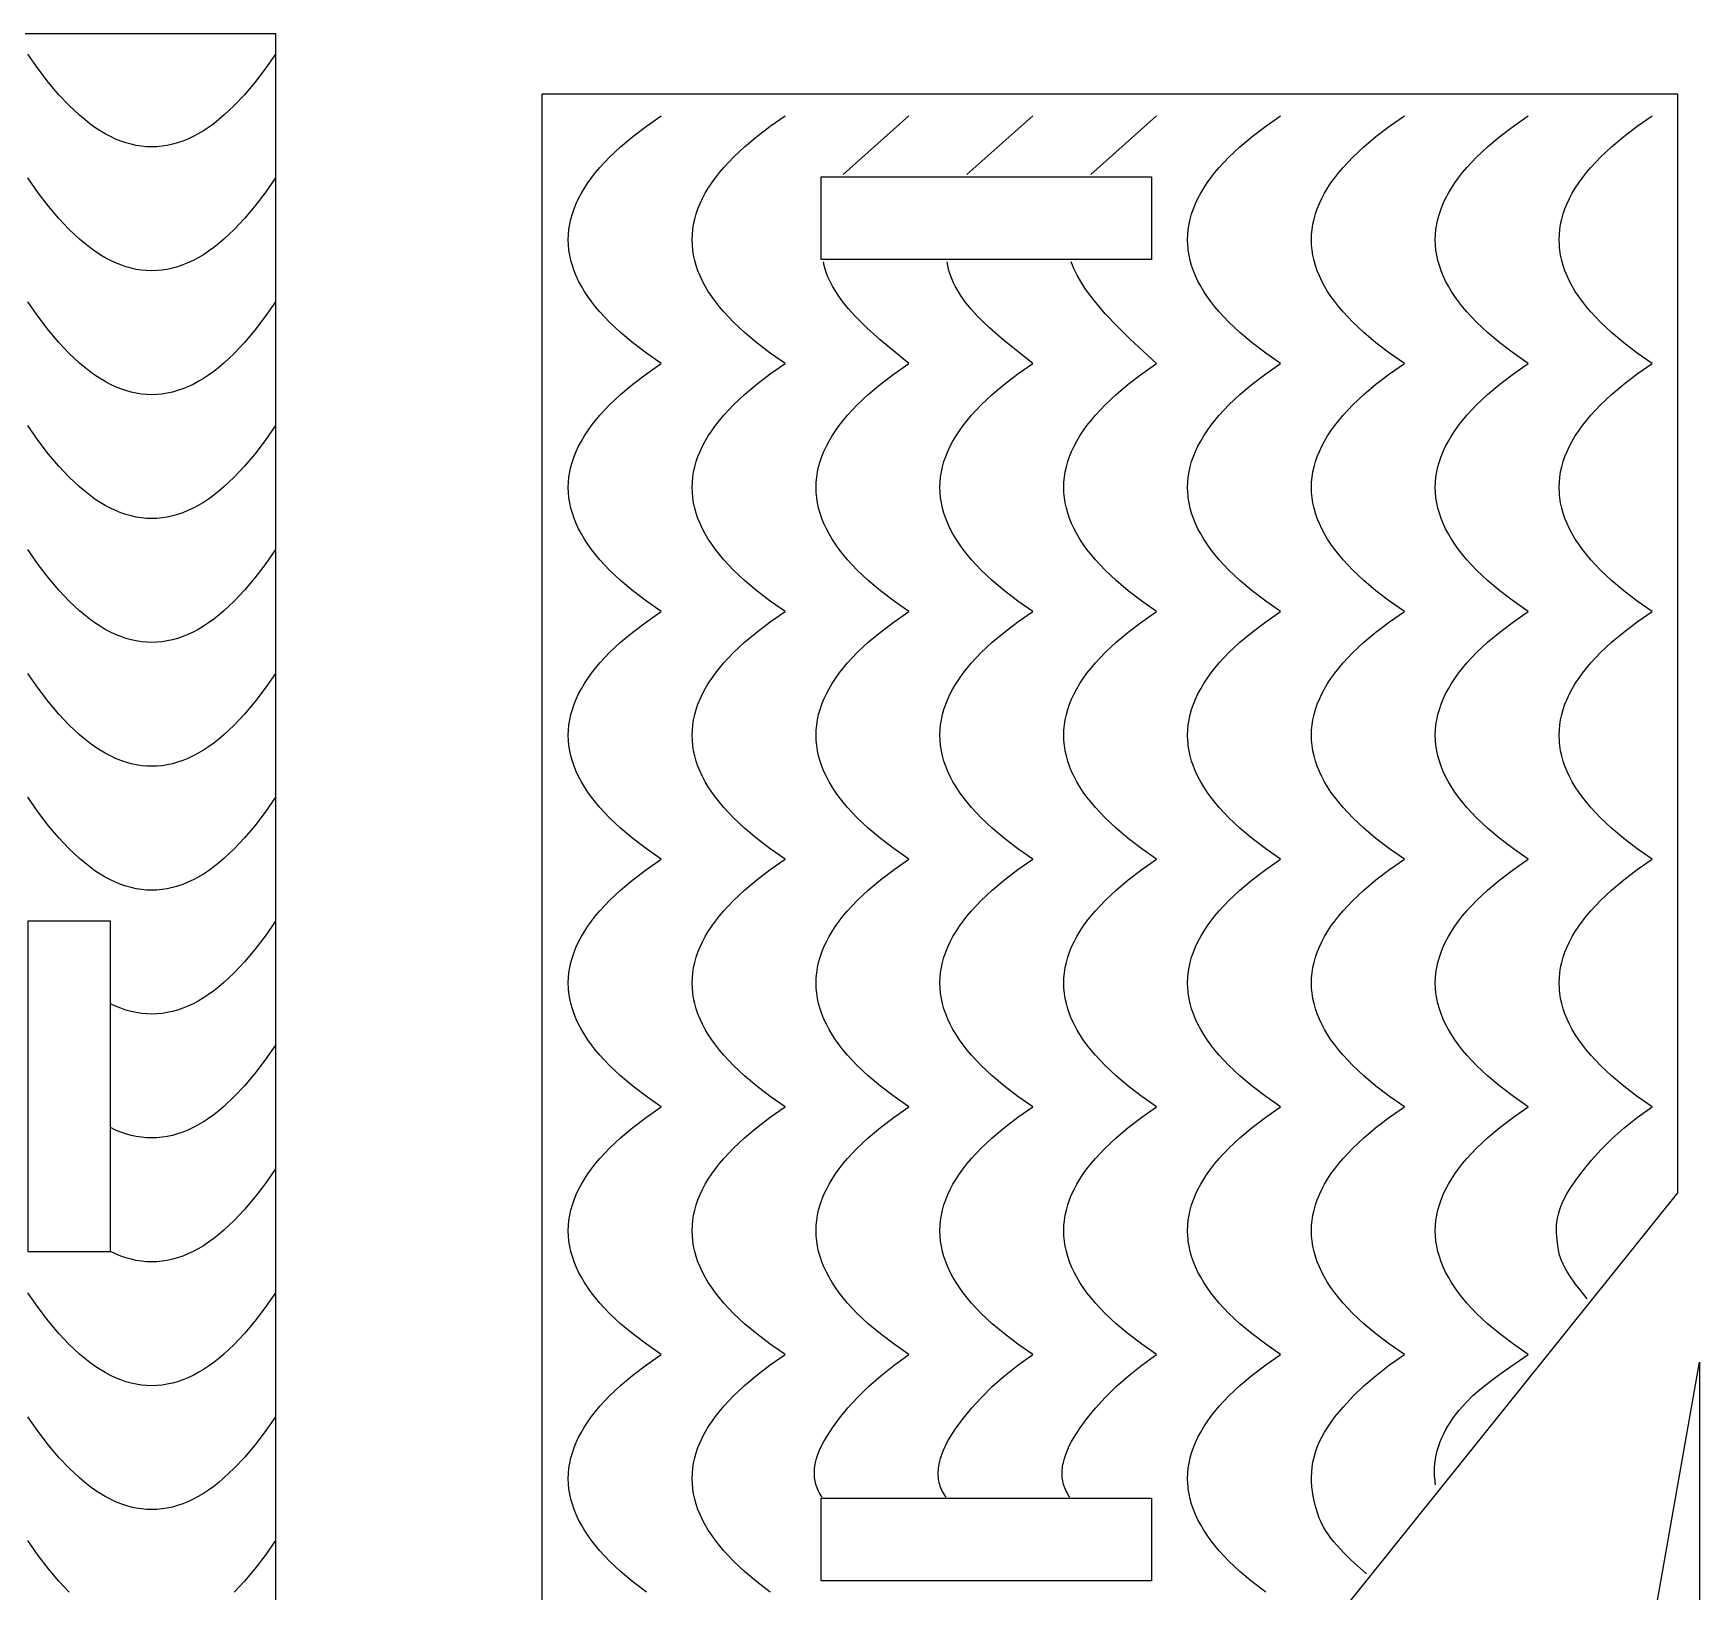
# Model space of a CAD drawing. Extents: x -831 to 1547, y -1426 to -385.
# Drawn here: x 245 to 305.7, y -639.7 to -583.1 of the extents above; entities that cross this region are included whole.
import ezdxf

# ---------------------------------------------------------------- set-up
doc = ezdxf.new("R2010")
doc.units = 0
doc.layers.add('CUT', color=18, linetype='CONTINUOUS')
doc.layers.add('ENGRAVE', color=1, linetype='CONTINUOUS')

msp = doc.modelspace()

# ---------------------------------------------------------------- linework, layer by layer
at = {"layer": 'CUT'}
for points in [[(1.841, -627.348), (-1.158, -627.348), (-1.158, -615.348), (1.842, -615.348), (1.841, -583.098), (253.842, -583.098), (253.842, -659.598), (1.842, -659.598)], [(263.511, -676.642), (304.791, -625.212), (304.791, -585.312), (263.511, -585.312)], [(285.662, -588.312), (285.662, -591.312), (273.662, -591.312), (273.662, -588.312)], [(244.842, -615.348), (244.842, -627.348), (247.842, -627.348), (247.842, -615.348)], [(292.334, -706.444), (289.379, -705.922), (291.463, -694.105), (294.418, -694.626), (305.573, -631.364), (305.652, -747.519), (285.091, -747.519)], [(285.662, -636.312), (285.662, -639.312), (273.662, -639.312), (273.662, -636.312)]]:
    msp.add_lwpolyline(points, close=True, dxfattribs=at)
at = {"layer": 'ENGRAVE'}
for points in [[(253.842, -583.848), (253.467, -584.387), (253.092, -584.879), (252.717, -585.325), (252.342, -585.723), (251.967, -586.075), (251.78, -586.233), (251.592, -586.379), (251.405, -586.514), (251.217, -586.637), (251.03, -586.748), (250.842, -586.848), (250.655, -586.936), (250.467, -587.012), (250.28, -587.077), (250.092, -587.129), (249.905, -587.17), (249.717, -587.2), (249.53, -587.217), (249.342, -587.223), (249.154, -587.217), (248.967, -587.2), (248.78, -587.17), (248.592, -587.129), (248.405, -587.077), (248.217, -587.012), (248.03, -586.936), (247.842, -586.848), (247.655, -586.748), (247.467, -586.637), (247.28, -586.514), (247.092, -586.379), (246.905, -586.233), (246.717, -586.075), (246.342, -585.723), (245.967, -585.325), (245.592, -584.879), (245.217, -584.387), (244.842, -583.848)], [(267.313, -639.719), (266.821, -639.344), (266.376, -638.969), (265.977, -638.594), (265.626, -638.219), (265.468, -638.031), (265.321, -637.844), (265.186, -637.656), (265.063, -637.469), (264.952, -637.281), (264.852, -637.094), (264.764, -636.906), (264.688, -636.719), (264.624, -636.531), (264.571, -636.344), (264.53, -636.156), (264.501, -635.969), (264.483, -635.781), (264.477, -635.594), (264.483, -635.406), (264.501, -635.219), (264.53, -635.031), (264.571, -634.844), (264.624, -634.656), (264.688, -634.469), (264.764, -634.281), (264.852, -634.094), (264.952, -633.906), (265.063, -633.719), (265.186, -633.531), (265.321, -633.344), (265.468, -633.156), (265.626, -632.969), (265.977, -632.594), (266.376, -632.219), (266.821, -631.844), (267.313, -631.469), (267.852, -631.094), (267.313, -630.719), (266.821, -630.344), (266.376, -629.969), (265.977, -629.594), (265.626, -629.219), (265.468, -629.031), (265.321, -628.844), (265.186, -628.656), (265.063, -628.469), (264.952, -628.281), (264.852, -628.094), (264.764, -627.906), (264.688, -627.719), (264.624, -627.531), (264.571, -627.344), (264.53, -627.156), (264.501, -626.969), (264.483, -626.781), (264.477, -626.594), (264.483, -626.406), (264.501, -626.219), (264.53, -626.031), (264.571, -625.844), (264.624, -625.656), (264.688, -625.469), (264.764, -625.281), (264.852, -625.094), (264.952, -624.906), (265.063, -624.719), (265.186, -624.531), (265.321, -624.344), (265.468, -624.156), (265.626, -623.969), (265.977, -623.594), (266.376, -623.219), (266.821, -622.844), (267.313, -622.469), (267.852, -622.094), (267.313, -621.719), (266.821, -621.344), (266.376, -620.969), (265.977, -620.594), (265.626, -620.219), (265.468, -620.031), (265.321, -619.844), (265.186, -619.656), (265.063, -619.469), (264.952, -619.281), (264.852, -619.094), (264.764, -618.906), (264.688, -618.719), (264.624, -618.531), (264.571, -618.344), (264.53, -618.156), (264.501, -617.969), (264.483, -617.781), (264.477, -617.594), (264.483, -617.406), (264.501, -617.219), (264.53, -617.031), (264.571, -616.844), (264.624, -616.656), (264.688, -616.469), (264.764, -616.281), (264.852, -616.094), (264.952, -615.906), (265.063, -615.719), (265.186, -615.531), (265.321, -615.344), (265.468, -615.156), (265.626, -614.969), (265.977, -614.594), (266.376, -614.219), (266.821, -613.844), (267.313, -613.469), (267.852, -613.094), (267.313, -612.719), (266.821, -612.344), (266.376, -611.969), (265.977, -611.594), (265.626, -611.219), (265.468, -611.031), (265.321, -610.844), (265.186, -610.656), (265.063, -610.469), (264.952, -610.281), (264.852, -610.094), (264.764, -609.906), (264.688, -609.719), (264.624, -609.531), (264.571, -609.344), (264.53, -609.156), (264.501, -608.969), (264.483, -608.781), (264.477, -608.594), (264.483, -608.406), (264.501, -608.219), (264.53, -608.031), (264.571, -607.844), (264.624, -607.656), (264.688, -607.469), (264.764, -607.281), (264.852, -607.094), (264.952, -606.906), (265.063, -606.719), (265.186, -606.531), (265.321, -606.344), (265.468, -606.156), (265.626, -605.969), (265.977, -605.594), (266.376, -605.219), (266.821, -604.844), (267.313, -604.469), (267.852, -604.094), (267.313, -603.719), (266.821, -603.344), (266.376, -602.969), (265.977, -602.594), (265.626, -602.219), (265.468, -602.031), (265.321, -601.844), (265.186, -601.656), (265.063, -601.469), (264.952, -601.281), (264.852, -601.094), (264.764, -600.906), (264.688, -600.719), (264.624, -600.531), (264.571, -600.344), (264.53, -600.156), (264.501, -599.969), (264.483, -599.781), (264.477, -599.594), (264.483, -599.406), (264.501, -599.219), (264.53, -599.031), (264.571, -598.844), (264.624, -598.656), (264.688, -598.469), (264.764, -598.281), (264.852, -598.094), (264.952, -597.906), (265.063, -597.719), (265.186, -597.531), (265.321, -597.344), (265.468, -597.156), (265.626, -596.969), (265.977, -596.594), (266.376, -596.219), (266.821, -595.844), (267.313, -595.469), (267.852, -595.094), (267.313, -594.719), (266.821, -594.344), (266.376, -593.969), (265.977, -593.594), (265.626, -593.219), (265.468, -593.031), (265.321, -592.844), (265.186, -592.656), (265.063, -592.469), (264.952, -592.281), (264.852, -592.094), (264.764, -591.906), (264.688, -591.719), (264.624, -591.531), (264.571, -591.344), (264.53, -591.156), (264.501, -590.969), (264.483, -590.781), (264.477, -590.594), (264.483, -590.406), (264.501, -590.219), (264.53, -590.031), (264.571, -589.844), (264.624, -589.656), (264.688, -589.469), (264.764, -589.281), (264.852, -589.094), (264.952, -588.906), (265.063, -588.719), (265.186, -588.531), (265.321, -588.344), (265.468, -588.156), (265.626, -587.969), (265.977, -587.594), (266.376, -587.219), (266.821, -586.844), (267.313, -586.469), (267.852, -586.094)], [(271.813, -639.719), (271.321, -639.344), (270.876, -638.969), (270.477, -638.594), (270.126, -638.219), (269.968, -638.031), (269.821, -637.844), (269.686, -637.656), (269.563, -637.469), (269.452, -637.281), (269.352, -637.094), (269.264, -636.906), (269.188, -636.719), (269.124, -636.531), (269.071, -636.344), (269.03, -636.156), (269.001, -635.969), (268.983, -635.781), (268.977, -635.594), (268.983, -635.406), (269.001, -635.219), (269.03, -635.031), (269.071, -634.844), (269.124, -634.656), (269.188, -634.469), (269.264, -634.281), (269.352, -634.094), (269.452, -633.906), (269.563, -633.719), (269.686, -633.531), (269.821, -633.344), (269.968, -633.156), (270.126, -632.969), (270.477, -632.594), (270.876, -632.219), (271.321, -631.844), (271.813, -631.469), (272.352, -631.094), (271.813, -630.719), (271.321, -630.344), (270.876, -629.969), (270.477, -629.594), (270.126, -629.219), (269.968, -629.031), (269.821, -628.844), (269.686, -628.656), (269.563, -628.469), (269.452, -628.281), (269.352, -628.094), (269.264, -627.906), (269.188, -627.719), (269.124, -627.531), (269.071, -627.344), (269.03, -627.156), (269.001, -626.969), (268.983, -626.781), (268.977, -626.594), (268.983, -626.406), (269.001, -626.219), (269.03, -626.031), (269.071, -625.844), (269.124, -625.656), (269.188, -625.469), (269.264, -625.281), (269.352, -625.094), (269.452, -624.906), (269.563, -624.719), (269.686, -624.531), (269.821, -624.344), (269.968, -624.156), (270.126, -623.969), (270.477, -623.594), (270.876, -623.219), (271.321, -622.844), (271.813, -622.469), (272.352, -622.094), (271.813, -621.719), (271.321, -621.344), (270.876, -620.969), (270.477, -620.594), (270.126, -620.219), (269.968, -620.031), (269.821, -619.844), (269.686, -619.656), (269.563, -619.469), (269.452, -619.281), (269.352, -619.094), (269.264, -618.906), (269.188, -618.719), (269.124, -618.531), (269.071, -618.344), (269.03, -618.156), (269.001, -617.969), (268.983, -617.781), (268.977, -617.594), (268.983, -617.406), (269.001, -617.219), (269.03, -617.031), (269.071, -616.844), (269.124, -616.656), (269.188, -616.469), (269.264, -616.281), (269.352, -616.094), (269.452, -615.906), (269.563, -615.719), (269.686, -615.531), (269.821, -615.344), (269.968, -615.156), (270.126, -614.969), (270.477, -614.594), (270.876, -614.219), (271.321, -613.844), (271.813, -613.469), (272.352, -613.094), (271.813, -612.719), (271.321, -612.344), (270.876, -611.969), (270.477, -611.594), (270.126, -611.219), (269.968, -611.031), (269.821, -610.844), (269.686, -610.656), (269.563, -610.469), (269.452, -610.281), (269.352, -610.094), (269.264, -609.906), (269.188, -609.719), (269.124, -609.531), (269.071, -609.344), (269.03, -609.156), (269.001, -608.969), (268.983, -608.781), (268.977, -608.594), (268.983, -608.406), (269.001, -608.219), (269.03, -608.031), (269.071, -607.844), (269.124, -607.656), (269.188, -607.469), (269.264, -607.281), (269.352, -607.094), (269.452, -606.906), (269.563, -606.719), (269.686, -606.531), (269.821, -606.344), (269.968, -606.156), (270.126, -605.969), (270.477, -605.594), (270.876, -605.219), (271.321, -604.844), (271.813, -604.469), (272.352, -604.094), (271.813, -603.719), (271.321, -603.344), (270.876, -602.969), (270.477, -602.594), (270.126, -602.219), (269.968, -602.031), (269.821, -601.844), (269.686, -601.656), (269.563, -601.469), (269.452, -601.281), (269.352, -601.094), (269.264, -600.906), (269.188, -600.719), (269.124, -600.531), (269.071, -600.344), (269.03, -600.156), (269.001, -599.969), (268.983, -599.781), (268.977, -599.594), (268.983, -599.406), (269.001, -599.219), (269.03, -599.031), (269.071, -598.844), (269.124, -598.656), (269.188, -598.469), (269.264, -598.281), (269.352, -598.094), (269.452, -597.906), (269.563, -597.719), (269.686, -597.531), (269.821, -597.344), (269.968, -597.156), (270.126, -596.969), (270.477, -596.594), (270.876, -596.219), (271.321, -595.844), (271.813, -595.469), (272.352, -595.094), (271.813, -594.719), (271.321, -594.344), (270.876, -593.969), (270.477, -593.594), (270.126, -593.219), (269.968, -593.031), (269.821, -592.844), (269.686, -592.656), (269.563, -592.469), (269.452, -592.281), (269.352, -592.094), (269.264, -591.906), (269.188, -591.719), (269.124, -591.531), (269.071, -591.344), (269.03, -591.156), (269.001, -590.969), (268.983, -590.781), (268.977, -590.594), (268.983, -590.406), (269.001, -590.219), (269.03, -590.031), (269.071, -589.844), (269.124, -589.656), (269.188, -589.469), (269.264, -589.281), (269.352, -589.094), (269.452, -588.906), (269.563, -588.719), (269.686, -588.531), (269.821, -588.344), (269.968, -588.156), (270.126, -587.969), (270.477, -587.594), (270.876, -587.219), (271.321, -586.844), (271.813, -586.469), (272.352, -586.094)], [(274.458, -588.223), (276.852, -586.094)], [(278.958, -588.223), (281.352, -586.094)], [(283.458, -588.223), (285.852, -586.094)], [(289.813, -639.719), (289.321, -639.344), (288.876, -638.969), (288.477, -638.594), (288.126, -638.219), (287.968, -638.031), (287.821, -637.844), (287.686, -637.656), (287.563, -637.469), (287.452, -637.281), (287.352, -637.094), (287.264, -636.906), (287.188, -636.719), (287.124, -636.531), (287.071, -636.344), (287.03, -636.156), (287.001, -635.969), (286.991, -635.875), (286.983, -635.781), (286.977, -635.594), (286.983, -635.406), (287.001, -635.219), (287.03, -635.031), (287.071, -634.844), (287.124, -634.656), (287.188, -634.469), (287.264, -634.281), (287.352, -634.094), (287.452, -633.906), (287.563, -633.719), (287.686, -633.531), (287.821, -633.344), (287.968, -633.156), (288.126, -632.969), (288.477, -632.594), (288.876, -632.219), (289.321, -631.844), (289.813, -631.469), (290.352, -631.094), (289.813, -630.719), (289.321, -630.344), (288.876, -629.969), (288.477, -629.594), (288.126, -629.219), (287.968, -629.031), (287.821, -628.844), (287.686, -628.656), (287.563, -628.469), (287.452, -628.281), (287.352, -628.094), (287.264, -627.906), (287.188, -627.719), (287.124, -627.531), (287.071, -627.344), (287.03, -627.156), (287.001, -626.969), (286.991, -626.875), (286.983, -626.781), (286.977, -626.594), (286.983, -626.406), (287.001, -626.219), (287.03, -626.031), (287.071, -625.844), (287.124, -625.656), (287.188, -625.469), (287.264, -625.281), (287.352, -625.094), (287.452, -624.906), (287.563, -624.719), (287.686, -624.531), (287.821, -624.344), (287.968, -624.156), (288.126, -623.969), (288.477, -623.594), (288.876, -623.219), (289.321, -622.844), (289.813, -622.469), (290.352, -622.094), (289.813, -621.719), (289.321, -621.344), (288.876, -620.969), (288.477, -620.594), (288.126, -620.219), (287.968, -620.031), (287.821, -619.844), (287.686, -619.656), (287.563, -619.469), (287.452, -619.281), (287.352, -619.094), (287.264, -618.906), (287.188, -618.719), (287.124, -618.531), (287.071, -618.344), (287.03, -618.156), (287.001, -617.969), (286.991, -617.875), (286.983, -617.781), (286.977, -617.594), (286.983, -617.406), (287.001, -617.219), (287.03, -617.031), (287.071, -616.844), (287.124, -616.656), (287.188, -616.469), (287.264, -616.281), (287.352, -616.094), (287.452, -615.906), (287.563, -615.719), (287.686, -615.531), (287.821, -615.344), (287.968, -615.156), (288.126, -614.969), (288.477, -614.594), (288.876, -614.219), (289.321, -613.844), (289.813, -613.469), (290.352, -613.094), (289.813, -612.719), (289.321, -612.344), (288.876, -611.969), (288.477, -611.594), (288.126, -611.219), (287.968, -611.031), (287.821, -610.844), (287.686, -610.656), (287.563, -610.469), (287.452, -610.281), (287.352, -610.094), (287.264, -609.906), (287.188, -609.719), (287.124, -609.531), (287.071, -609.344), (287.03, -609.156), (287.001, -608.969), (286.991, -608.875), (286.983, -608.781), (286.977, -608.594), (286.983, -608.406), (287.001, -608.219), (287.03, -608.031), (287.071, -607.844), (287.124, -607.656), (287.188, -607.469), (287.264, -607.281), (287.352, -607.094), (287.452, -606.906), (287.563, -606.719), (287.686, -606.531), (287.821, -606.344), (287.968, -606.156), (288.126, -605.969), (288.477, -605.594), (288.876, -605.219), (289.321, -604.844), (289.813, -604.469), (290.352, -604.094), (289.813, -603.719), (289.321, -603.344), (288.876, -602.969), (288.477, -602.594), (288.126, -602.219), (287.968, -602.031), (287.821, -601.844), (287.686, -601.656), (287.563, -601.469), (287.452, -601.281), (287.352, -601.094), (287.264, -600.906), (287.188, -600.719), (287.124, -600.531), (287.071, -600.344), (287.03, -600.156), (287.001, -599.969), (286.991, -599.875), (286.983, -599.781), (286.977, -599.594), (286.983, -599.406), (287.001, -599.219), (287.03, -599.031), (287.071, -598.844), (287.124, -598.656), (287.188, -598.469), (287.264, -598.281), (287.352, -598.094), (287.452, -597.906), (287.563, -597.719), (287.686, -597.531), (287.821, -597.344), (287.968, -597.156), (288.126, -596.969), (288.477, -596.594), (288.876, -596.219), (289.321, -595.844), (289.813, -595.469), (290.352, -595.094), (289.813, -594.719), (289.321, -594.344), (288.876, -593.969), (288.477, -593.594), (288.126, -593.219), (287.968, -593.031), (287.821, -592.844), (287.686, -592.656), (287.563, -592.469), (287.452, -592.281), (287.352, -592.094), (287.264, -591.906), (287.188, -591.719), (287.124, -591.531), (287.071, -591.344), (287.03, -591.156), (287.001, -590.969), (286.991, -590.875), (286.983, -590.781), (286.977, -590.594), (286.983, -590.406), (287.001, -590.219), (287.03, -590.031), (287.071, -589.844), (287.124, -589.656), (287.188, -589.469), (287.264, -589.281), (287.352, -589.094), (287.452, -588.906), (287.563, -588.719), (287.686, -588.531), (287.821, -588.344), (287.968, -588.156), (288.126, -587.969), (288.477, -587.594), (288.876, -587.219), (289.321, -586.844), (289.813, -586.469), (290.352, -586.094)], [(293.474, -639.055), (292.917, -638.555), (292.654, -638.298), (292.408, -638.033), (292.293, -637.897), (292.185, -637.76), (292.083, -637.62), (291.99, -637.477), (291.904, -637.332), (291.828, -637.185), (291.761, -637.034), (291.705, -636.881), (291.612, -636.563), (291.574, -636.399), (291.541, -636.232), (291.514, -636.062), (291.495, -635.89), (291.484, -635.715), (291.481, -635.539), (291.487, -635.361), (291.504, -635.181), (291.531, -635.001), (291.57, -634.82), (291.621, -634.638), (291.684, -634.456), (291.761, -634.275), (291.852, -634.094), (291.956, -633.912), (292.07, -633.729), (292.195, -633.544), (292.331, -633.359), (292.636, -632.984), (292.986, -632.607), (293.382, -632.228), (293.825, -631.849), (294.314, -631.47), (294.852, -631.094), (294.313, -630.719), (293.821, -630.344), (293.376, -629.969), (292.977, -629.594), (292.626, -629.219), (292.468, -629.031), (292.321, -628.844), (292.186, -628.656), (292.063, -628.469), (291.952, -628.281), (291.852, -628.094), (291.764, -627.906), (291.688, -627.719), (291.624, -627.531), (291.571, -627.344), (291.53, -627.156), (291.501, -626.969), (291.49, -626.875), (291.483, -626.781), (291.477, -626.594), (291.483, -626.406), (291.501, -626.219), (291.53, -626.031), (291.571, -625.844), (291.624, -625.656), (291.688, -625.469), (291.764, -625.281), (291.852, -625.094), (291.952, -624.906), (292.063, -624.719), (292.186, -624.531), (292.321, -624.344), (292.468, -624.156), (292.626, -623.969), (292.977, -623.594), (293.376, -623.219), (293.821, -622.844), (294.313, -622.469), (294.852, -622.094), (294.313, -621.719), (293.821, -621.344), (293.376, -620.969), (292.977, -620.594), (292.626, -620.219), (292.468, -620.031), (292.321, -619.844), (292.186, -619.656), (292.063, -619.469), (291.952, -619.281), (291.852, -619.094), (291.764, -618.906), (291.688, -618.719), (291.624, -618.531), (291.571, -618.344), (291.53, -618.156), (291.501, -617.969), (291.49, -617.875), (291.483, -617.781), (291.477, -617.594), (291.483, -617.406), (291.501, -617.219), (291.53, -617.031), (291.571, -616.844), (291.624, -616.656), (291.688, -616.469), (291.764, -616.281), (291.852, -616.094), (291.952, -615.906), (292.063, -615.719), (292.186, -615.531), (292.321, -615.344), (292.468, -615.156), (292.626, -614.969), (292.977, -614.594), (293.376, -614.219), (293.821, -613.844), (294.313, -613.469), (294.852, -613.094), (294.313, -612.719), (293.821, -612.344), (293.376, -611.969), (292.977, -611.594), (292.626, -611.219), (292.468, -611.031), (292.321, -610.844), (292.186, -610.656), (292.063, -610.469), (291.952, -610.281), (291.852, -610.094), (291.764, -609.906), (291.688, -609.719), (291.624, -609.531), (291.571, -609.344), (291.53, -609.156), (291.501, -608.969), (291.49, -608.875), (291.483, -608.781), (291.477, -608.594), (291.483, -608.406), (291.501, -608.219), (291.53, -608.031), (291.571, -607.844), (291.624, -607.656), (291.688, -607.469), (291.764, -607.281), (291.852, -607.094), (291.952, -606.906), (292.063, -606.719), (292.186, -606.531), (292.321, -606.344), (292.468, -606.156), (292.626, -605.969), (292.977, -605.594), (293.376, -605.219), (293.821, -604.844), (294.313, -604.469), (294.852, -604.094), (294.313, -603.719), (293.821, -603.344), (293.376, -602.969), (292.977, -602.594), (292.626, -602.219), (292.468, -602.031), (292.321, -601.844), (292.186, -601.656), (292.063, -601.469), (291.952, -601.281), (291.852, -601.094), (291.764, -600.906), (291.688, -600.719), (291.624, -600.531), (291.571, -600.344), (291.53, -600.156), (291.501, -599.969), (291.49, -599.875), (291.483, -599.781), (291.477, -599.594), (291.483, -599.406), (291.501, -599.219), (291.53, -599.031), (291.571, -598.844), (291.624, -598.656), (291.688, -598.469), (291.764, -598.281), (291.852, -598.094), (291.952, -597.906), (292.063, -597.719), (292.186, -597.531), (292.321, -597.344), (292.468, -597.156), (292.626, -596.969), (292.977, -596.594), (293.376, -596.219), (293.821, -595.844), (294.313, -595.469), (294.852, -595.094), (294.313, -594.719), (293.821, -594.344), (293.376, -593.969), (292.977, -593.594), (292.626, -593.219), (292.468, -593.031), (292.321, -592.844), (292.186, -592.656), (292.063, -592.469), (291.952, -592.281), (291.852, -592.094), (291.764, -591.906), (291.688, -591.719), (291.624, -591.531), (291.571, -591.344), (291.53, -591.156), (291.501, -590.969), (291.49, -590.875), (291.483, -590.781), (291.477, -590.594), (291.483, -590.406), (291.501, -590.219), (291.53, -590.031), (291.571, -589.844), (291.624, -589.656), (291.688, -589.469), (291.764, -589.281), (291.852, -589.094), (291.952, -588.906), (292.063, -588.719), (292.186, -588.531), (292.321, -588.344), (292.468, -588.156), (292.626, -587.969), (292.977, -587.594), (293.376, -587.219), (293.821, -586.844), (294.313, -586.469), (294.852, -586.094)], [(295.986, -635.818), (295.965, -635.663), (295.952, -635.509), (295.948, -635.355), (295.952, -635.201), (295.963, -635.048), (295.983, -634.895), (296.012, -634.743), (296.048, -634.591), (296.092, -634.44), (296.144, -634.289), (296.205, -634.139), (296.274, -633.989), (296.35, -633.839), (296.435, -633.691), (296.528, -633.542), (296.63, -633.394), (296.846, -633.11), (296.961, -632.975), (297.081, -632.843), (297.342, -632.584), (297.639, -632.324), (297.98, -632.053), (298.373, -631.764), (299.352, -631.094), (298.813, -630.719), (298.321, -630.344), (297.876, -629.969), (297.477, -629.594), (297.126, -629.219), (296.968, -629.031), (296.821, -628.844), (296.686, -628.656), (296.563, -628.469), (296.452, -628.281), (296.352, -628.094), (296.264, -627.906), (296.188, -627.719), (296.124, -627.531), (296.071, -627.344), (296.03, -627.156), (296.001, -626.969), (295.983, -626.781), (295.977, -626.594), (295.983, -626.406), (296.001, -626.219), (296.03, -626.031), (296.071, -625.844), (296.124, -625.656), (296.188, -625.469), (296.264, -625.281), (296.352, -625.094), (296.452, -624.906), (296.563, -624.719), (296.686, -624.531), (296.821, -624.344), (296.968, -624.156), (297.126, -623.969), (297.477, -623.594), (297.876, -623.219), (298.321, -622.844), (298.813, -622.469), (299.352, -622.094), (298.813, -621.719), (298.321, -621.344), (297.876, -620.969), (297.477, -620.594), (297.126, -620.219), (296.968, -620.031), (296.821, -619.844), (296.686, -619.656), (296.563, -619.469), (296.452, -619.281), (296.352, -619.094), (296.264, -618.906), (296.188, -618.719), (296.124, -618.531), (296.071, -618.344), (296.03, -618.156), (296.001, -617.969), (295.983, -617.781), (295.977, -617.594), (295.983, -617.406), (296.001, -617.219), (296.03, -617.031), (296.071, -616.844), (296.124, -616.656), (296.188, -616.469), (296.264, -616.281), (296.352, -616.094), (296.452, -615.906), (296.563, -615.719), (296.686, -615.531), (296.821, -615.344), (296.968, -615.156), (297.126, -614.969), (297.477, -614.594), (297.876, -614.219), (298.321, -613.844), (298.813, -613.469), (299.352, -613.094), (298.813, -612.719), (298.321, -612.344), (297.876, -611.969), (297.477, -611.594), (297.126, -611.219), (296.968, -611.031), (296.821, -610.844), (296.686, -610.656), (296.563, -610.469), (296.452, -610.281), (296.352, -610.094), (296.264, -609.906), (296.188, -609.719), (296.124, -609.531), (296.071, -609.344), (296.03, -609.156), (296.001, -608.969), (295.983, -608.781), (295.977, -608.594), (295.983, -608.406), (296.001, -608.219), (296.03, -608.031), (296.071, -607.844), (296.124, -607.656), (296.188, -607.469), (296.264, -607.281), (296.352, -607.094), (296.452, -606.906), (296.563, -606.719), (296.686, -606.531), (296.821, -606.344), (296.968, -606.156), (297.126, -605.969), (297.477, -605.594), (297.876, -605.219), (298.321, -604.844), (298.813, -604.469), (299.352, -604.094), (298.813, -603.719), (298.321, -603.344), (297.876, -602.969), (297.477, -602.594), (297.126, -602.219), (296.968, -602.031), (296.821, -601.844), (296.686, -601.656), (296.563, -601.469), (296.452, -601.281), (296.352, -601.094), (296.264, -600.906), (296.188, -600.719), (296.124, -600.531), (296.071, -600.344), (296.03, -600.156), (296.001, -599.969), (295.983, -599.781), (295.977, -599.594), (295.983, -599.406), (296.001, -599.219), (296.03, -599.031), (296.071, -598.844), (296.124, -598.656), (296.188, -598.469), (296.264, -598.281), (296.352, -598.094), (296.452, -597.906), (296.563, -597.719), (296.686, -597.531), (296.821, -597.344), (296.968, -597.156), (297.126, -596.969), (297.477, -596.594), (297.876, -596.219), (298.321, -595.844), (298.813, -595.469), (299.352, -595.094), (298.813, -594.719), (298.321, -594.344), (297.876, -593.969), (297.477, -593.594), (297.126, -593.219), (296.968, -593.031), (296.821, -592.844), (296.686, -592.656), (296.563, -592.469), (296.452, -592.281), (296.352, -592.094), (296.264, -591.906), (296.188, -591.719), (296.124, -591.531), (296.071, -591.344), (296.03, -591.156), (296.001, -590.969), (295.983, -590.781), (295.977, -590.594), (295.983, -590.406), (296.001, -590.219), (296.03, -590.031), (296.071, -589.844), (296.124, -589.656), (296.188, -589.469), (296.264, -589.281), (296.352, -589.094), (296.452, -588.906), (296.563, -588.719), (296.686, -588.531), (296.821, -588.344), (296.968, -588.156), (297.126, -587.969), (297.477, -587.594), (297.876, -587.219), (298.321, -586.844), (298.813, -586.469), (299.352, -586.094)], [(301.494, -629.064), (301.234, -628.744), (301.074, -628.536), (300.911, -628.305), (300.756, -628.059), (300.684, -627.932), (300.619, -627.803), (300.561, -627.674), (300.536, -627.61), (300.513, -627.546), (300.492, -627.482), (300.474, -627.418), (300.459, -627.355), (300.448, -627.293), (300.411, -627.044), (300.386, -626.792), (300.38, -626.664), (300.379, -626.535), (300.385, -626.404), (300.397, -626.27), (300.418, -626.134), (300.447, -625.996), (300.486, -625.854), (300.535, -625.71), (300.595, -625.562), (300.668, -625.41), (300.753, -625.254), (300.852, -625.094), (301.083, -624.757), (301.35, -624.4), (301.655, -624.027), (302.003, -623.644), (302.393, -623.254), (302.831, -622.862), (303.316, -622.474), (303.852, -622.094), (303.313, -621.719), (302.821, -621.344), (302.376, -620.969), (301.977, -620.594), (301.626, -620.219), (301.468, -620.031), (301.321, -619.844), (301.186, -619.656), (301.063, -619.469), (300.952, -619.281), (300.852, -619.094), (300.764, -618.906), (300.688, -618.719), (300.624, -618.531), (300.571, -618.344), (300.53, -618.156), (300.501, -617.969), (300.49, -617.875), (300.483, -617.781), (300.477, -617.594), (300.483, -617.406), (300.501, -617.219), (300.53, -617.031), (300.571, -616.844), (300.624, -616.656), (300.688, -616.469), (300.764, -616.281), (300.852, -616.094), (300.952, -615.906), (301.063, -615.719), (301.186, -615.531), (301.321, -615.344), (301.468, -615.156), (301.626, -614.969), (301.977, -614.594), (302.376, -614.219), (302.821, -613.844), (303.313, -613.469), (303.852, -613.094), (303.313, -612.719), (302.821, -612.344), (302.376, -611.969), (301.977, -611.594), (301.626, -611.219), (301.468, -611.031), (301.321, -610.844), (301.186, -610.656), (301.063, -610.469), (300.952, -610.281), (300.852, -610.094), (300.764, -609.906), (300.688, -609.719), (300.624, -609.531), (300.571, -609.344), (300.53, -609.156), (300.501, -608.969), (300.49, -608.875), (300.483, -608.781), (300.477, -608.594), (300.483, -608.406), (300.501, -608.219), (300.53, -608.031), (300.571, -607.844), (300.624, -607.656), (300.688, -607.469), (300.764, -607.281), (300.852, -607.094), (300.952, -606.906), (301.063, -606.719), (301.186, -606.531), (301.321, -606.344), (301.468, -606.156), (301.626, -605.969), (301.977, -605.594), (302.376, -605.219), (302.821, -604.844), (303.313, -604.469), (303.852, -604.094), (303.313, -603.719), (302.821, -603.344), (302.376, -602.969), (301.977, -602.594), (301.626, -602.219), (301.468, -602.031), (301.321, -601.844), (301.186, -601.656), (301.063, -601.469), (300.952, -601.281), (300.852, -601.094), (300.764, -600.906), (300.688, -600.719), (300.624, -600.531), (300.571, -600.344), (300.53, -600.156), (300.501, -599.969), (300.49, -599.875), (300.483, -599.781), (300.477, -599.594), (300.483, -599.406), (300.501, -599.219), (300.53, -599.031), (300.571, -598.844), (300.624, -598.656), (300.688, -598.469), (300.764, -598.281), (300.852, -598.094), (300.952, -597.906), (301.063, -597.719), (301.186, -597.531), (301.321, -597.344), (301.468, -597.156), (301.626, -596.969), (301.977, -596.594), (302.376, -596.219), (302.821, -595.844), (303.313, -595.469), (303.852, -595.094), (303.313, -594.719), (302.821, -594.344), (302.376, -593.969), (301.977, -593.594), (301.626, -593.219), (301.468, -593.031), (301.321, -592.844), (301.186, -592.656), (301.063, -592.469), (300.952, -592.281), (300.852, -592.094), (300.764, -591.906), (300.688, -591.719), (300.624, -591.531), (300.571, -591.344), (300.53, -591.156), (300.501, -590.969), (300.49, -590.875), (300.483, -590.781), (300.477, -590.594), (300.483, -590.406), (300.501, -590.219), (300.53, -590.031), (300.571, -589.844), (300.624, -589.656), (300.688, -589.469), (300.764, -589.281), (300.852, -589.094), (300.952, -588.906), (301.063, -588.719), (301.186, -588.531), (301.321, -588.344), (301.468, -588.156), (301.626, -587.969), (301.977, -587.594), (302.376, -587.219), (302.821, -586.844), (303.313, -586.469), (303.852, -586.094)], [(253.842, -588.348), (253.467, -588.887), (253.092, -589.379), (252.717, -589.825), (252.342, -590.223), (251.967, -590.575), (251.78, -590.733), (251.592, -590.879), (251.405, -591.014), (251.217, -591.137), (251.03, -591.248), (250.842, -591.348), (250.655, -591.436), (250.467, -591.512), (250.28, -591.577), (250.092, -591.629), (249.905, -591.67), (249.717, -591.7), (249.53, -591.717), (249.342, -591.723), (249.154, -591.717), (248.967, -591.7), (248.78, -591.67), (248.592, -591.629), (248.405, -591.577), (248.217, -591.512), (248.03, -591.436), (247.842, -591.348), (247.655, -591.248), (247.467, -591.137), (247.28, -591.014), (247.092, -590.879), (246.905, -590.733), (246.717, -590.575), (246.342, -590.223), (245.967, -589.825), (245.592, -589.379), (245.217, -588.887), (244.842, -588.348)], [(273.702, -636.276), (273.664, -636.221), (273.628, -636.164), (273.595, -636.106), (273.565, -636.048), (273.537, -635.989), (273.513, -635.929), (273.491, -635.869), (273.472, -635.807), (273.456, -635.745), (273.443, -635.682), (273.432, -635.618), (273.424, -635.554), (273.419, -635.488), (273.417, -635.422), (273.418, -635.355), (273.421, -635.287), (273.427, -635.219), (273.436, -635.149), (273.448, -635.079), (273.462, -635.008), (273.499, -634.864), (273.548, -634.716), (273.607, -634.565), (273.678, -634.411), (273.759, -634.254), (273.852, -634.094), (274.07, -633.758), (274.332, -633.401), (274.637, -633.029), (274.987, -632.645), (275.382, -632.255), (275.825, -631.863), (276.314, -631.474), (276.852, -631.094), (276.313, -630.719), (275.821, -630.344), (275.376, -629.969), (274.977, -629.594), (274.626, -629.219), (274.468, -629.031), (274.321, -628.844), (274.186, -628.656), (274.063, -628.469), (273.952, -628.281), (273.852, -628.094), (273.764, -627.906), (273.688, -627.719), (273.624, -627.531), (273.571, -627.344), (273.53, -627.156), (273.501, -626.969), (273.483, -626.781), (273.477, -626.594), (273.483, -626.406), (273.501, -626.219), (273.53, -626.031), (273.571, -625.844), (273.624, -625.656), (273.688, -625.469), (273.764, -625.281), (273.852, -625.094), (273.952, -624.906), (274.063, -624.719), (274.186, -624.531), (274.321, -624.344), (274.468, -624.156), (274.626, -623.969), (274.977, -623.594), (275.376, -623.219), (275.821, -622.844), (276.313, -622.469), (276.852, -622.094), (276.313, -621.719), (275.821, -621.344), (275.376, -620.969), (274.977, -620.594), (274.626, -620.219), (274.468, -620.031), (274.321, -619.844), (274.186, -619.656), (274.063, -619.469), (273.952, -619.281), (273.852, -619.094), (273.764, -618.906), (273.688, -618.719), (273.624, -618.531), (273.571, -618.344), (273.53, -618.156), (273.501, -617.969), (273.483, -617.781), (273.477, -617.594), (273.483, -617.406), (273.501, -617.219), (273.53, -617.031), (273.571, -616.844), (273.624, -616.656), (273.688, -616.469), (273.764, -616.281), (273.852, -616.094), (273.952, -615.906), (274.063, -615.719), (274.186, -615.531), (274.321, -615.344), (274.468, -615.156), (274.626, -614.969), (274.977, -614.594), (275.376, -614.219), (275.821, -613.844), (276.313, -613.469), (276.852, -613.094), (276.313, -612.719), (275.821, -612.344), (275.376, -611.969), (274.977, -611.594), (274.626, -611.219), (274.468, -611.031), (274.321, -610.844), (274.186, -610.656), (274.063, -610.469), (273.952, -610.281), (273.852, -610.094), (273.764, -609.906), (273.688, -609.719), (273.624, -609.531), (273.571, -609.344), (273.53, -609.156), (273.501, -608.969), (273.483, -608.781), (273.477, -608.594), (273.483, -608.406), (273.501, -608.219), (273.53, -608.031), (273.571, -607.844), (273.624, -607.656), (273.688, -607.469), (273.764, -607.281), (273.852, -607.094), (273.952, -606.906), (274.063, -606.719), (274.186, -606.531), (274.321, -606.344), (274.468, -606.156), (274.626, -605.969), (274.977, -605.594), (275.376, -605.219), (275.821, -604.844), (276.313, -604.469), (276.852, -604.094), (276.313, -603.719), (275.821, -603.344), (275.376, -602.969), (274.977, -602.594), (274.626, -602.219), (274.468, -602.031), (274.321, -601.844), (274.186, -601.656), (274.063, -601.469), (273.952, -601.281), (273.852, -601.094), (273.764, -600.906), (273.688, -600.719), (273.624, -600.531), (273.571, -600.344), (273.53, -600.156), (273.501, -599.969), (273.483, -599.781), (273.477, -599.594), (273.483, -599.406), (273.501, -599.219), (273.53, -599.031), (273.571, -598.844), (273.624, -598.656), (273.688, -598.469), (273.764, -598.281), (273.852, -598.094), (273.952, -597.906), (274.063, -597.719), (274.186, -597.531), (274.321, -597.344), (274.468, -597.156), (274.626, -596.969), (274.977, -596.594), (275.376, -596.219), (275.821, -595.844), (276.313, -595.469), (276.852, -595.094), (275.808, -594.231), (275.319, -593.792), (274.871, -593.344), (274.665, -593.116), (274.475, -592.884), (274.301, -592.648), (274.146, -592.408), (274.076, -592.286), (274.011, -592.163), (273.951, -592.039), (273.897, -591.914), (273.849, -591.787), (273.807, -591.658), (273.771, -591.529), (273.742, -591.398)], [(278.202, -636.276), (278.164, -636.221), (278.128, -636.164), (278.095, -636.106), (278.065, -636.048), (278.038, -635.989), (278.013, -635.929), (277.991, -635.869), (277.972, -635.807), (277.956, -635.745), (277.943, -635.682), (277.932, -635.618), (277.924, -635.554), (277.919, -635.488), (277.917, -635.422), (277.918, -635.355), (277.921, -635.287), (277.927, -635.219), (277.936, -635.149), (277.948, -635.079), (277.962, -635.008), (277.999, -634.864), (278.048, -634.716), (278.107, -634.565), (278.178, -634.411), (278.259, -634.254), (278.352, -634.094), (278.57, -633.758), (278.832, -633.401), (279.137, -633.029), (279.487, -632.645), (279.882, -632.255), (280.325, -631.863), (280.814, -631.474), (281.352, -631.094), (280.813, -630.719), (280.321, -630.344), (279.876, -629.969), (279.477, -629.594), (279.126, -629.219), (278.968, -629.031), (278.821, -628.844), (278.686, -628.656), (278.563, -628.469), (278.452, -628.281), (278.352, -628.094), (278.264, -627.906), (278.188, -627.719), (278.124, -627.531), (278.071, -627.344), (278.03, -627.156), (278.001, -626.969), (277.983, -626.781), (277.977, -626.594), (277.983, -626.406), (278.001, -626.219), (278.03, -626.031), (278.071, -625.844), (278.124, -625.656), (278.188, -625.469), (278.264, -625.281), (278.352, -625.094), (278.452, -624.906), (278.563, -624.719), (278.686, -624.531), (278.821, -624.344), (278.968, -624.156), (279.126, -623.969), (279.477, -623.594), (279.876, -623.219), (280.321, -622.844), (280.813, -622.469), (281.352, -622.094), (280.813, -621.719), (280.321, -621.344), (279.876, -620.969), (279.477, -620.594), (279.126, -620.219), (278.968, -620.031), (278.821, -619.844), (278.686, -619.656), (278.563, -619.469), (278.452, -619.281), (278.352, -619.094), (278.264, -618.906), (278.188, -618.719), (278.124, -618.531), (278.071, -618.344), (278.03, -618.156), (278.001, -617.969), (277.983, -617.781), (277.977, -617.594), (277.983, -617.406), (278.001, -617.219), (278.03, -617.031), (278.071, -616.844), (278.124, -616.656), (278.188, -616.469), (278.264, -616.281), (278.352, -616.094), (278.452, -615.906), (278.563, -615.719), (278.686, -615.531), (278.821, -615.344), (278.968, -615.156), (279.126, -614.969), (279.477, -614.594), (279.876, -614.219), (280.321, -613.844), (280.813, -613.469), (281.352, -613.094), (280.813, -612.719), (280.321, -612.344), (279.876, -611.969), (279.477, -611.594), (279.126, -611.219), (278.968, -611.031), (278.821, -610.844), (278.686, -610.656), (278.563, -610.469), (278.452, -610.281), (278.352, -610.094), (278.264, -609.906), (278.188, -609.719), (278.124, -609.531), (278.071, -609.344), (278.03, -609.156), (278.001, -608.969), (277.983, -608.781), (277.977, -608.594), (277.983, -608.406), (278.001, -608.219), (278.03, -608.031), (278.071, -607.844), (278.124, -607.656), (278.188, -607.469), (278.264, -607.281), (278.352, -607.094), (278.452, -606.906), (278.563, -606.719), (278.686, -606.531), (278.821, -606.344), (278.968, -606.156), (279.126, -605.969), (279.477, -605.594), (279.876, -605.219), (280.321, -604.844), (280.813, -604.469), (281.352, -604.094), (280.813, -603.719), (280.321, -603.344), (279.876, -602.969), (279.477, -602.594), (279.126, -602.219), (278.968, -602.031), (278.821, -601.844), (278.686, -601.656), (278.563, -601.469), (278.452, -601.281), (278.352, -601.094), (278.264, -600.906), (278.188, -600.719), (278.124, -600.531), (278.071, -600.344), (278.03, -600.156), (278.001, -599.969), (277.983, -599.781), (277.977, -599.594), (277.983, -599.406), (278.001, -599.219), (278.03, -599.031), (278.071, -598.844), (278.124, -598.656), (278.188, -598.469), (278.264, -598.281), (278.352, -598.094), (278.452, -597.906), (278.563, -597.719), (278.686, -597.531), (278.821, -597.344), (278.968, -597.156), (279.126, -596.969), (279.477, -596.594), (279.876, -596.219), (280.321, -595.844), (280.813, -595.469), (281.352, -595.094), (280.277, -594.231), (279.776, -593.792), (279.542, -593.57), (279.32, -593.344), (279.114, -593.116), (278.924, -592.884), (278.753, -592.648), (278.675, -592.528), (278.602, -592.408), (278.535, -592.286), (278.474, -592.163), (278.419, -592.039), (278.37, -591.914), (278.327, -591.787), (278.292, -591.658), (278.263, -591.529), (278.242, -591.398)], [(282.702, -636.276), (282.664, -636.221), (282.628, -636.164), (282.595, -636.106), (282.565, -636.048), (282.537, -635.989), (282.513, -635.929), (282.491, -635.869), (282.472, -635.807), (282.456, -635.745), (282.443, -635.682), (282.432, -635.618), (282.424, -635.554), (282.419, -635.488), (282.417, -635.422), (282.418, -635.355), (282.421, -635.287), (282.427, -635.219), (282.436, -635.149), (282.448, -635.079), (282.462, -635.008), (282.499, -634.864), (282.548, -634.716), (282.607, -634.565), (282.678, -634.411), (282.759, -634.254), (282.852, -634.094), (283.07, -633.758), (283.332, -633.401), (283.637, -633.029), (283.987, -632.645), (284.382, -632.255), (284.825, -631.863), (285.314, -631.474), (285.852, -631.094), (285.313, -630.719), (284.821, -630.344), (284.376, -629.969), (283.977, -629.594), (283.626, -629.219), (283.468, -629.031), (283.321, -628.844), (283.186, -628.656), (283.063, -628.469), (282.952, -628.281), (282.852, -628.094), (282.764, -627.906), (282.688, -627.719), (282.624, -627.531), (282.571, -627.344), (282.53, -627.156), (282.501, -626.969), (282.483, -626.781), (282.477, -626.594), (282.483, -626.406), (282.501, -626.219), (282.53, -626.031), (282.571, -625.844), (282.624, -625.656), (282.688, -625.469), (282.764, -625.281), (282.852, -625.094), (282.952, -624.906), (283.063, -624.719), (283.186, -624.531), (283.321, -624.344), (283.468, -624.156), (283.626, -623.969), (283.977, -623.594), (284.376, -623.219), (284.821, -622.844), (285.313, -622.469), (285.852, -622.094), (285.313, -621.719), (284.821, -621.344), (284.376, -620.969), (283.977, -620.594), (283.626, -620.219), (283.468, -620.031), (283.321, -619.844), (283.186, -619.656), (283.063, -619.469), (282.952, -619.281), (282.852, -619.094), (282.764, -618.906), (282.688, -618.719), (282.624, -618.531), (282.571, -618.344), (282.53, -618.156), (282.501, -617.969), (282.483, -617.781), (282.477, -617.594), (282.483, -617.406), (282.501, -617.219), (282.53, -617.031), (282.571, -616.844), (282.624, -616.656), (282.688, -616.469), (282.764, -616.281), (282.852, -616.094), (282.952, -615.906), (283.063, -615.719), (283.186, -615.531), (283.321, -615.344), (283.468, -615.156), (283.626, -614.969), (283.977, -614.594), (284.376, -614.219), (284.821, -613.844), (285.313, -613.469), (285.852, -613.094), (285.313, -612.719), (284.821, -612.344), (284.376, -611.969), (283.977, -611.594), (283.626, -611.219), (283.468, -611.031), (283.321, -610.844), (283.186, -610.656), (283.063, -610.469), (282.952, -610.281), (282.852, -610.094), (282.764, -609.906), (282.688, -609.719), (282.624, -609.531), (282.571, -609.344), (282.53, -609.156), (282.501, -608.969), (282.483, -608.781), (282.477, -608.594), (282.483, -608.406), (282.501, -608.219), (282.53, -608.031), (282.571, -607.844), (282.624, -607.656), (282.688, -607.469), (282.764, -607.281), (282.852, -607.094), (282.952, -606.906), (283.063, -606.719), (283.186, -606.531), (283.321, -606.344), (283.468, -606.156), (283.626, -605.969), (283.977, -605.594), (284.376, -605.219), (284.821, -604.844), (285.313, -604.469), (285.852, -604.094), (285.313, -603.719), (284.821, -603.344), (284.376, -602.969), (283.977, -602.594), (283.626, -602.219), (283.468, -602.031), (283.321, -601.844), (283.186, -601.656), (283.063, -601.469), (282.952, -601.281), (282.852, -601.094), (282.764, -600.906), (282.688, -600.719), (282.624, -600.531), (282.571, -600.344), (282.53, -600.156), (282.501, -599.969), (282.483, -599.781), (282.477, -599.594), (282.483, -599.406), (282.501, -599.219), (282.53, -599.031), (282.571, -598.844), (282.624, -598.656), (282.688, -598.469), (282.764, -598.281), (282.852, -598.094), (282.952, -597.906), (283.063, -597.719), (283.186, -597.531), (283.321, -597.344), (283.468, -597.156), (283.626, -596.969), (283.977, -596.594), (284.376, -596.219), (284.821, -595.844), (285.313, -595.469), (285.852, -595.094), (284.879, -594.192), (284.416, -593.738), (283.984, -593.281), (283.59, -592.82), (283.411, -592.587), (283.245, -592.353), (283.094, -592.117), (282.959, -591.879), (282.841, -591.639), (282.789, -591.519), (282.742, -591.398)], [(253.842, -592.848), (253.467, -593.387), (253.092, -593.879), (252.717, -594.325), (252.342, -594.723), (251.967, -595.075), (251.78, -595.233), (251.592, -595.379), (251.405, -595.514), (251.217, -595.637), (251.03, -595.748), (250.842, -595.848), (250.655, -595.936), (250.467, -596.012), (250.28, -596.077), (250.092, -596.129), (249.905, -596.17), (249.717, -596.2), (249.53, -596.217), (249.342, -596.223), (249.154, -596.217), (248.967, -596.2), (248.78, -596.17), (248.592, -596.129), (248.405, -596.077), (248.217, -596.012), (248.03, -595.936), (247.842, -595.848), (247.655, -595.748), (247.467, -595.637), (247.28, -595.514), (247.092, -595.379), (246.905, -595.233), (246.717, -595.075), (246.342, -594.723), (245.967, -594.325), (245.592, -593.879), (245.217, -593.387), (244.842, -592.848)], [(253.842, -597.348), (253.467, -597.887), (253.092, -598.379), (252.717, -598.825), (252.342, -599.223), (251.967, -599.575), (251.78, -599.733), (251.592, -599.879), (251.405, -600.014), (251.217, -600.137), (251.03, -600.248), (250.842, -600.348), (250.655, -600.436), (250.467, -600.512), (250.28, -600.577), (250.092, -600.629), (249.905, -600.67), (249.717, -600.7), (249.53, -600.717), (249.342, -600.723), (249.154, -600.717), (248.967, -600.7), (248.78, -600.67), (248.592, -600.629), (248.405, -600.577), (248.217, -600.512), (248.03, -600.436), (247.842, -600.348), (247.655, -600.248), (247.467, -600.137), (247.28, -600.014), (247.092, -599.879), (246.905, -599.733), (246.717, -599.575), (246.342, -599.223), (245.967, -598.825), (245.592, -598.379), (245.217, -597.887), (244.842, -597.348)], [(253.842, -601.848), (253.467, -602.387), (253.092, -602.879), (252.717, -603.325), (252.342, -603.723), (251.967, -604.075), (251.78, -604.233), (251.592, -604.379), (251.405, -604.514), (251.217, -604.637), (251.03, -604.748), (250.842, -604.848), (250.655, -604.936), (250.467, -605.012), (250.28, -605.077), (250.092, -605.129), (249.905, -605.17), (249.717, -605.2), (249.53, -605.217), (249.342, -605.223), (249.154, -605.217), (248.967, -605.2), (248.78, -605.17), (248.592, -605.129), (248.405, -605.077), (248.217, -605.012), (248.03, -604.936), (247.842, -604.848), (247.655, -604.748), (247.467, -604.637), (247.28, -604.514), (247.092, -604.379), (246.905, -604.233), (246.717, -604.075), (246.342, -603.723), (245.967, -603.325), (245.592, -602.879), (245.217, -602.387), (244.842, -601.848)], [(253.842, -606.348), (253.467, -606.887), (253.092, -607.379), (252.717, -607.825), (252.342, -608.223), (251.967, -608.575), (251.78, -608.733), (251.592, -608.879), (251.405, -609.014), (251.217, -609.137), (251.03, -609.248), (250.842, -609.348), (250.655, -609.436), (250.467, -609.512), (250.28, -609.577), (250.092, -609.629), (249.905, -609.67), (249.717, -609.7), (249.53, -609.717), (249.342, -609.723), (249.154, -609.717), (248.967, -609.7), (248.78, -609.67), (248.592, -609.629), (248.405, -609.577), (248.217, -609.512), (248.03, -609.436), (247.842, -609.348), (247.655, -609.248), (247.467, -609.137), (247.28, -609.014), (247.092, -608.879), (246.905, -608.733), (246.717, -608.575), (246.342, -608.223), (245.967, -607.825), (245.592, -607.379), (245.217, -606.887), (244.842, -606.348)], [(253.842, -610.848), (253.467, -611.387), (253.092, -611.879), (252.717, -612.325), (252.342, -612.723), (251.967, -613.075), (251.78, -613.233), (251.592, -613.379), (251.405, -613.514), (251.217, -613.637), (251.03, -613.748), (250.842, -613.848), (250.655, -613.936), (250.467, -614.012), (250.28, -614.077), (250.092, -614.129), (249.905, -614.17), (249.717, -614.2), (249.53, -614.217), (249.342, -614.223), (249.154, -614.217), (248.967, -614.2), (248.78, -614.17), (248.592, -614.129), (248.405, -614.077), (248.217, -614.012), (248.03, -613.936), (247.842, -613.848), (247.655, -613.748), (247.467, -613.637), (247.28, -613.514), (247.092, -613.379), (246.905, -613.233), (246.717, -613.075), (246.342, -612.723), (245.967, -612.325), (245.592, -611.879), (245.217, -611.387), (244.842, -610.848)], [(253.842, -615.348), (253.467, -615.887), (253.092, -616.379), (252.717, -616.825), (252.342, -617.223), (251.967, -617.575), (251.78, -617.733), (251.592, -617.879), (251.405, -618.014), (251.217, -618.137), (251.03, -618.248), (250.842, -618.348), (250.655, -618.436), (250.467, -618.512), (250.28, -618.577), (250.092, -618.629), (249.905, -618.67), (249.717, -618.7), (249.53, -618.717), (249.342, -618.723), (249.154, -618.717), (248.967, -618.7), (248.78, -618.67), (248.592, -618.629), (248.405, -618.577), (248.217, -618.512), (248.03, -618.436), (247.842, -618.348)], [(253.842, -619.848), (253.467, -620.387), (253.092, -620.879), (252.717, -621.325), (252.342, -621.723), (251.967, -622.075), (251.78, -622.233), (251.592, -622.379), (251.405, -622.514), (251.217, -622.637), (251.03, -622.748), (250.842, -622.848), (250.655, -622.936), (250.467, -623.012), (250.28, -623.077), (250.092, -623.129), (249.905, -623.17), (249.717, -623.2), (249.53, -623.217), (249.342, -623.223), (249.154, -623.217), (248.967, -623.2), (248.78, -623.17), (248.592, -623.129), (248.405, -623.077), (248.217, -623.012), (248.03, -622.936), (247.842, -622.848)], [(253.842, -624.348), (253.467, -624.887), (253.092, -625.379), (252.717, -625.825), (252.342, -626.223), (251.967, -626.575), (251.78, -626.733), (251.592, -626.879), (251.405, -627.014), (251.217, -627.137), (251.03, -627.248), (250.842, -627.348), (250.655, -627.436), (250.467, -627.512), (250.28, -627.577), (250.092, -627.629), (249.905, -627.67), (249.717, -627.7), (249.53, -627.717), (249.342, -627.723), (249.154, -627.717), (248.967, -627.7), (248.78, -627.67), (248.592, -627.629), (248.405, -627.577), (248.217, -627.512), (248.03, -627.436), (247.842, -627.348)], [(253.842, -628.848), (253.467, -629.387), (253.092, -629.879), (252.717, -630.325), (252.342, -630.723), (251.967, -631.075), (251.78, -631.233), (251.592, -631.379), (251.405, -631.514), (251.217, -631.637), (251.03, -631.748), (250.842, -631.848), (250.655, -631.936), (250.467, -632.012), (250.28, -632.077), (250.092, -632.129), (249.905, -632.17), (249.717, -632.2), (249.53, -632.217), (249.342, -632.223), (249.154, -632.217), (248.967, -632.2), (248.78, -632.17), (248.592, -632.129), (248.405, -632.077), (248.217, -632.012), (248.03, -631.936), (247.842, -631.848), (247.655, -631.748), (247.467, -631.637), (247.28, -631.514), (247.092, -631.379), (246.905, -631.233), (246.717, -631.075), (246.342, -630.723), (245.967, -630.325), (245.592, -629.879), (245.217, -629.387), (244.842, -628.848)], [(253.842, -633.348), (253.467, -633.887), (253.092, -634.379), (252.717, -634.825), (252.342, -635.223), (251.967, -635.575), (251.78, -635.733), (251.592, -635.879), (251.405, -636.014), (251.217, -636.137), (251.03, -636.248), (250.842, -636.348), (250.655, -636.436), (250.467, -636.512), (250.28, -636.577), (250.092, -636.629), (249.905, -636.67), (249.717, -636.7), (249.53, -636.717), (249.342, -636.723), (249.154, -636.717), (248.967, -636.7), (248.78, -636.67), (248.592, -636.629), (248.405, -636.577), (248.217, -636.512), (248.03, -636.436), (247.842, -636.348), (247.655, -636.248), (247.467, -636.137), (247.28, -636.014), (247.092, -635.879), (246.905, -635.733), (246.717, -635.575), (246.342, -635.223), (245.967, -634.825), (245.592, -634.379), (245.217, -633.887), (244.842, -633.348)], [(246.342, -639.723), (245.967, -639.325), (245.592, -638.879), (245.217, -638.387), (244.842, -637.848)], [(253.842, -637.848), (253.467, -638.387), (253.092, -638.879), (252.717, -639.325), (252.342, -639.723)]]:
    msp.add_lwpolyline(points, dxfattribs=at)

doc.saveas('drawing.dxf')
